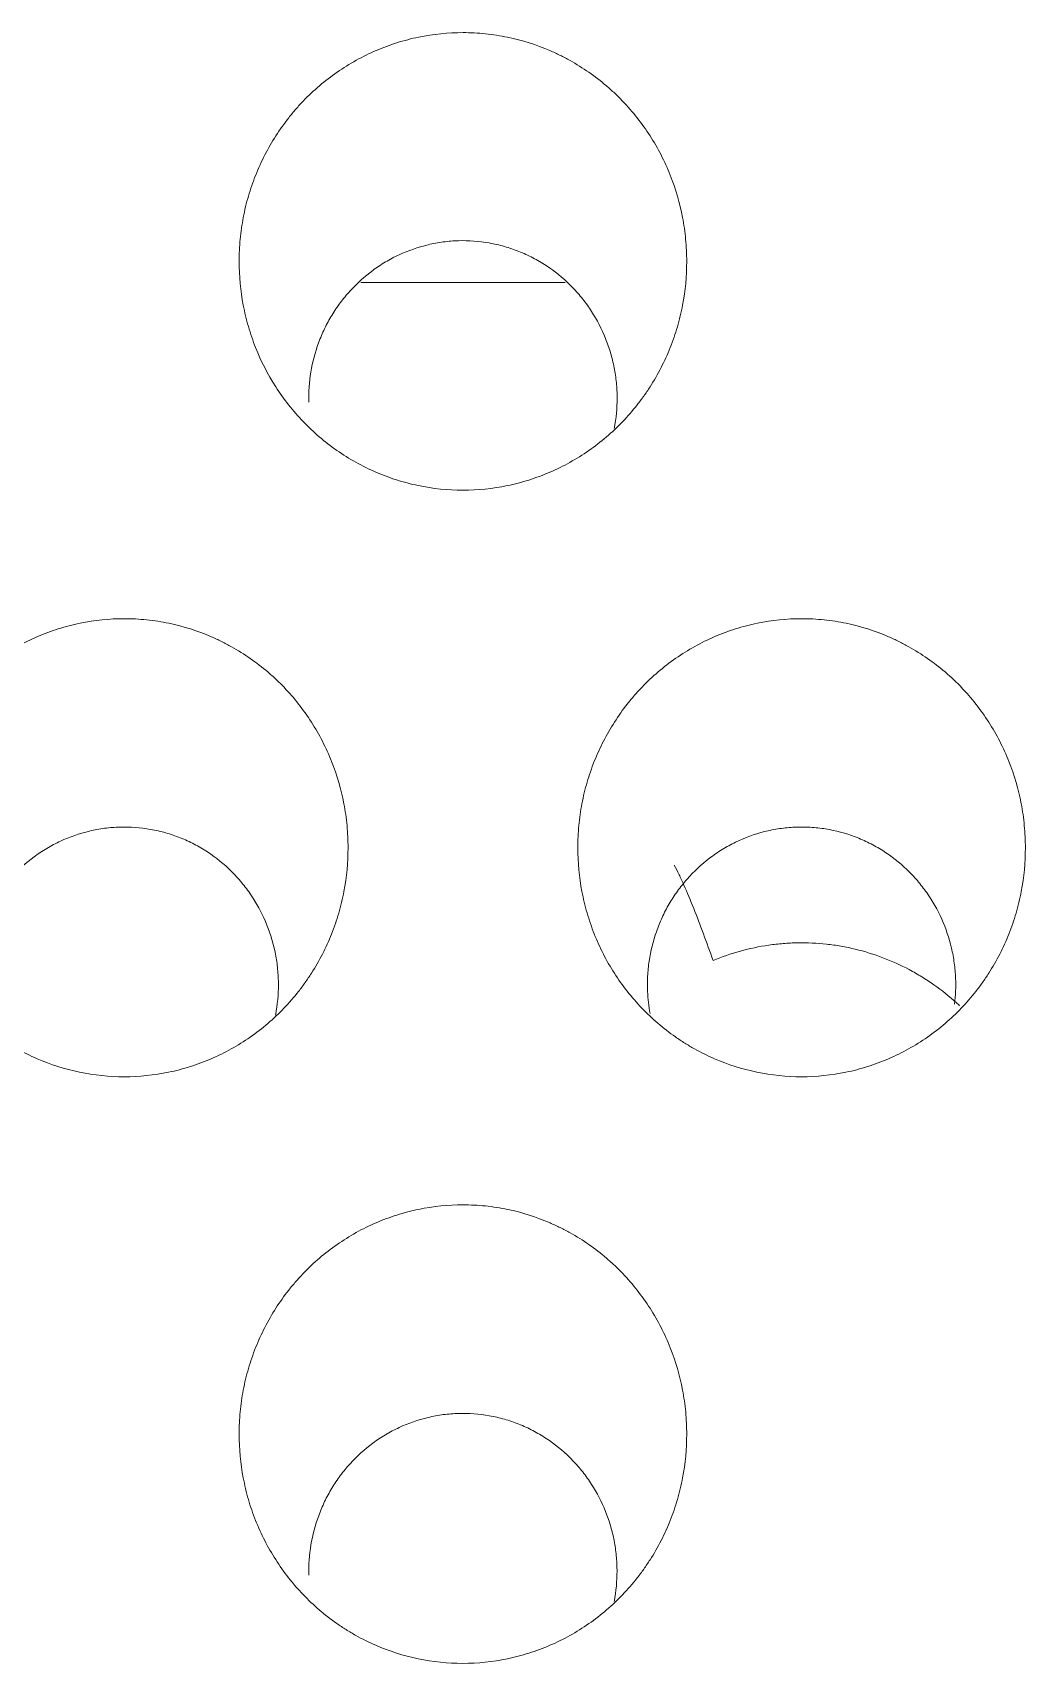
# Model space of a CAD drawing. Header units: inches. Extents: x 3778 to 56227, y -16914 to 35091.
# Drawn here: x 43064.55 to 43068.92, y -12648.33 to -12641.14 of the extents above; entities that cross this region are included whole.
import ezdxf

# ---------------------------------------------------------------- set-up
doc = ezdxf.new("R2010")
doc.units = ezdxf.units.IN
doc.header["$LTSCALE"] = 100
doc.header["$MEASUREMENT"] = 0
doc.layers.add('2-con', color=2, linetype='Continuous')
doc.layers.add('mark-B', color=2, linetype='Continuous', lineweight=20)

# ---------------------------------------------------------------- blocks, each defined once
blk = doc.blocks.new('무풍1WAY 대형')
at = {"layer": 'mark-B'}
for points, knots in [([(-382.3937, -430.621), (-382.4601, -430.621), (-382.5254, -430.6278), (-382.6217, -430.6478), (-382.6535, -430.6561), (-382.7007, -430.671), (-382.7164, -430.6764), (-382.7474, -430.688), (-382.7627, -430.6942), (-382.838, -430.7268), (-382.8951, -430.7587), (-382.9759, -430.815), (-383.0021, -430.8354), (-383.052, -430.8781), (-383.0994, -430.923), (-383.1421, -430.9722), (-383.1724, -431.0107), (-383.1821, -431.0238), (-383.2011, -431.0505), (-383.2103, -431.0641), (-383.2546, -431.1333), (-383.2841, -431.1912), (-383.3201, -431.2817), (-383.3306, -431.3125), (-383.3443, -431.3595), (-383.3485, -431.3754), (-383.3561, -431.4073), (-383.3596, -431.4232), (-383.3748, -431.5031), (-383.3808, -431.5675), (-383.3808, -431.6487), (-383.3804, -431.6649), (-383.3789, -431.6975), (-383.3778, -431.7139), (-383.3731, -431.7628), (-383.3685, -431.795), (-383.3503, -431.8905), (-383.3323, -431.9527), (-383.2962, -432.0436), (-383.2826, -432.0737), (-383.2528, -432.1318), (-383.2366, -432.16), (-383.1841, -432.242), (-383.144, -432.2932), (-383.087, -432.3527), (-383.0753, -432.3643), (-383.0515, -432.3868), (-383.015, -432.4197), (-382.9506, -432.4696), (-382.8952, -432.5043), (-382.8522, -432.5283), (-382.8377, -432.536), (-382.808, -432.5506), (-382.793, -432.5576), (-382.7173, -432.5903), (-382.655, -432.6101), (-382.5586, -432.6302), (-382.5261, -432.6353), (-382.46, -432.6421), (-382.427, -432.6438), (-382.3286, -432.6439), (-382.2633, -432.6373), (-382.1824, -432.6206), (-382.1662, -432.6168), (-382.1342, -432.6084), (-382.0866, -432.5947), (-382.0099, -432.5661), (-381.9511, -432.5372), (-381.8937, -432.5052), (-381.8655, -432.4876), (-381.7846, -432.4312), (-381.735, -432.3888), (-381.6785, -432.3299), (-381.6674, -432.3178), (-381.6459, -432.293), (-381.6354, -432.2803), (-381.6049, -432.2416), (-381.5859, -432.2149), (-381.5333, -432.1328), (-381.5036, -432.075), (-381.4734, -431.9989), (-381.4677, -431.9835), (-381.4571, -431.9525), (-381.4423, -431.9059), (-381.4234, -431.8271), (-381.4142, -431.7629), (-381.4096, -431.7144), (-381.4085, -431.6982), (-381.4069, -431.6655), (-381.4065, -431.6491), (-381.4065, -431.5674), (-381.4126, -431.5029), (-381.4308, -431.4075), (-381.4383, -431.3759), (-381.4519, -431.3288), (-381.4569, -431.3132), (-381.4675, -431.2822), (-381.4732, -431.2668), (-381.5032, -431.1911), (-381.5327, -431.1334), (-381.5853, -431.0511), (-381.6042, -431.0245), (-381.6449, -430.9726), (-381.6663, -430.9479), (-381.734, -430.8772), (-381.7833, -430.8347), (-381.8506, -430.7877), (-381.8643, -430.7786), (-381.8923, -430.761), (-381.9065, -430.7526), (-381.9496, -430.7285), (-381.979, -430.714), (-382.0689, -430.675), (-382.1314, -430.655), (-382.2614, -430.6278), (-382.3272, -430.621), (-382.3937, -430.621)], [0, 0, 0, 0, 0.03125, 0.03125, 0.046875, 0.046875, 0.054687, 0.054687, 0.0625, 0.0625, 0.09375, 0.09375, 0.109375, 0.109375, 0.125, 0.140625, 0.140625, 0.148437, 0.148437, 0.15625, 0.15625, 0.1875, 0.1875, 0.203125, 0.203125, 0.210937, 0.210937, 0.21875, 0.21875, 0.25, 0.25, 0.257812, 0.257812, 0.265625, 0.265625, 0.28125, 0.28125, 0.3125, 0.3125, 0.328125, 0.328125, 0.34375, 0.34375, 0.375, 0.375, 0.382812, 0.382812, 0.390625, 0.40625, 0.421875, 0.421875, 0.429687, 0.429687, 0.4375, 0.4375, 0.46875, 0.46875, 0.484375, 0.484375, 0.5, 0.5, 0.53125, 0.53125, 0.539062, 0.539062, 0.546875, 0.5625, 0.578125, 0.578125, 0.59375, 0.59375, 0.625, 0.625, 0.632812, 0.632812, 0.640625, 0.640625, 0.65625, 0.65625, 0.6875, 0.6875, 0.695312, 0.695312, 0.703125, 0.71875, 0.734375, 0.734375, 0.742187, 0.742187, 0.75, 0.75, 0.78125, 0.78125, 0.796875, 0.796875, 0.804687, 0.804687, 0.8125, 0.8125, 0.84375, 0.84375, 0.859375, 0.859375, 0.875, 0.875, 0.90625, 0.90625, 0.914062, 0.914062, 0.921875, 0.921875, 0.9375, 0.9375, 0.96875, 0.96875, 1, 1, 1, 1]), ([(-383.0607, -430.8933), (-383.0619, -430.8995), (-383.063, -430.9057), (-383.0712, -430.956), (-383.0743, -431.0004), (-383.0726, -431.0678), (-383.071, -431.0904), (-383.0656, -431.1349), (-383.0619, -431.157), (-383.0477, -431.2224), (-383.0341, -431.2651), (-382.9986, -431.3483), (-382.9771, -431.3876), (-382.9394, -431.4432), (-382.9259, -431.4612), (-382.9043, -431.4873), (-382.8968, -431.4959), (-382.8815, -431.5126), (-382.8736, -431.5207), (-382.8335, -431.5604), (-382.7987, -431.5887), (-382.7514, -431.6197), (-382.7418, -431.6257), (-382.7222, -431.6372), (-382.7122, -431.6428), (-382.682, -431.6585), (-382.6409, -431.6774), (-382.5876, -431.6956), (-382.5547, -431.7042), (-382.5325, -431.7093), (-382.5213, -431.7116), (-382.4651, -431.7216), (-382.42, -431.7249), (-382.3523, -431.723), (-382.3297, -431.7212), (-382.2958, -431.7167), (-382.2845, -431.7149), (-382.2621, -431.7108), (-382.251, -431.7085), (-382.196, -431.6954), (-382.1534, -431.6806), (-382.0919, -431.6519), (-382.0716, -431.6412), (-382.0327, -431.618), (-382.0139, -431.6055), (-381.9598, -431.5655), (-381.9265, -431.5354), (-381.8883, -431.4934), (-381.8809, -431.4848), (-381.8666, -431.4674), (-381.8596, -431.4585), (-381.8396, -431.4315), (-381.8147, -431.3943), (-381.7881, -431.3452), (-381.7742, -431.3144), (-381.7654, -431.2937), (-381.7613, -431.2831), (-381.7419, -431.2303), (-381.7194, -431.1442), (-381.713, -431.0554), (-381.7141, -431.0102)], [0, 0, 0, 0, 0.008227, 0.008227, 0.066566, 0.066566, 0.095736, 0.095736, 0.124906, 0.124906, 0.183246, 0.183246, 0.241585, 0.241585, 0.270755, 0.270755, 0.28534, 0.28534, 0.299925, 0.299925, 0.358264, 0.358264, 0.372849, 0.372849, 0.387434, 0.387434, 0.416604, 0.445774, 0.460359, 0.460359, 0.474944, 0.474944, 0.533283, 0.533283, 0.562453, 0.562453, 0.577038, 0.577038, 0.591623, 0.591623, 0.649962, 0.649962, 0.679132, 0.679132, 0.708302, 0.708302, 0.766642, 0.766642, 0.781227, 0.781227, 0.795811, 0.795811, 0.824981, 0.854151, 0.868736, 0.868736, 0.883321, 0.883321, 0.94166, 1, 1, 1, 1]), ([(-383.8874, -433.2088), (-383.9539, -433.2088), (-384.0191, -433.2156), (-384.1153, -433.2355), (-384.1471, -433.2438), (-384.1944, -433.2587), (-384.2101, -433.2641), (-384.241, -433.2757), (-384.2563, -433.2819), (-384.3317, -433.3144), (-384.3887, -433.3462), (-384.4695, -433.4025), (-384.4958, -433.4228), (-384.5456, -433.4655), (-384.593, -433.5104), (-384.6357, -433.5595), (-384.666, -433.5979), (-384.6758, -433.611), (-384.6948, -433.6377), (-384.704, -433.6513), (-384.7483, -433.7204), (-384.7778, -433.7783), (-384.8138, -433.8687), (-384.8243, -433.8994), (-384.838, -433.9465), (-384.8422, -433.9623), (-384.8499, -433.9941), (-384.8533, -434.0101), (-384.8685, -434.0899), (-384.8746, -434.1543), (-384.8746, -434.2354), (-384.8742, -434.2516), (-384.8727, -434.2842), (-384.8715, -434.3005), (-384.8669, -434.3494), (-384.8623, -434.3816), (-384.844, -434.477), (-384.826, -434.5391), (-384.7899, -434.63), (-384.7763, -434.6601), (-384.7465, -434.7181), (-384.7303, -434.7463), (-384.6778, -434.8281), (-384.6376, -434.8793), (-384.5807, -434.9387), (-384.5689, -434.9503), (-384.5451, -434.9729), (-384.5086, -435.0057), (-384.4442, -435.0555), (-384.3888, -435.0901), (-384.3459, -435.1141), (-384.3313, -435.1218), (-384.3016, -435.1364), (-384.2866, -435.1434), (-384.211, -435.1761), (-384.1486, -435.1958), (-384.0524, -435.2159), (-384.0198, -435.221), (-383.9537, -435.2278), (-383.9208, -435.2295), (-383.8223, -435.2295), (-383.7572, -435.2229), (-383.6762, -435.2062), (-383.66, -435.2025), (-383.628, -435.1941), (-383.5805, -435.1805), (-383.5038, -435.1519), (-383.4451, -435.123), (-383.3876, -435.0911), (-383.3594, -435.0735), (-383.2785, -435.0172), (-383.229, -434.9748), (-383.1724, -434.916), (-383.1613, -434.9039), (-383.1398, -434.8792), (-383.1293, -434.8665), (-383.0987, -434.8278), (-383.0798, -434.8012), (-383.0272, -434.7191), (-382.9975, -434.6613), (-382.9672, -434.5853), (-382.9615, -434.5699), (-382.9509, -434.539), (-382.9361, -434.4924), (-382.9172, -434.4136), (-382.908, -434.3496), (-382.9034, -434.3011), (-382.9023, -434.2848), (-382.9007, -434.2522), (-382.9003, -434.2358), (-382.9003, -434.1541), (-382.9064, -434.0897), (-382.9246, -433.9944), (-382.9321, -433.9628), (-382.9458, -433.9158), (-382.9507, -433.9001), (-382.9614, -433.8691), (-382.967, -433.8538), (-382.9971, -433.7782), (-383.0266, -433.7205), (-383.0792, -433.6384), (-383.0981, -433.6117), (-383.1388, -433.5599), (-383.1603, -433.5352), (-383.2279, -433.4646), (-383.2773, -433.4222), (-383.3445, -433.3752), (-383.3582, -433.3661), (-383.3862, -433.3486), (-383.4005, -433.3402), (-383.4435, -433.3161), (-383.4729, -433.3016), (-383.5628, -433.2627), (-383.6253, -433.2427), (-383.7553, -433.2156), (-383.821, -433.2088), (-383.8874, -433.2088)], [0, 0, 0, 0, 0.03125, 0.03125, 0.046875, 0.046875, 0.054688, 0.054688, 0.0625, 0.0625, 0.09375, 0.09375, 0.109375, 0.109375, 0.125, 0.140625, 0.140625, 0.148438, 0.148438, 0.15625, 0.15625, 0.1875, 0.1875, 0.203125, 0.203125, 0.210938, 0.210938, 0.21875, 0.21875, 0.25, 0.25, 0.257813, 0.257813, 0.265625, 0.265625, 0.28125, 0.28125, 0.3125, 0.3125, 0.328125, 0.328125, 0.34375, 0.34375, 0.375, 0.375, 0.382813, 0.382813, 0.390625, 0.40625, 0.421875, 0.421875, 0.429688, 0.429688, 0.4375, 0.4375, 0.46875, 0.46875, 0.484375, 0.484375, 0.5, 0.5, 0.53125, 0.53125, 0.539063, 0.539063, 0.546875, 0.5625, 0.578125, 0.578125, 0.59375, 0.59375, 0.625, 0.625, 0.632813, 0.632813, 0.640625, 0.640625, 0.65625, 0.65625, 0.6875, 0.6875, 0.695313, 0.695313, 0.703125, 0.71875, 0.734375, 0.734375, 0.742188, 0.742188, 0.75, 0.75, 0.78125, 0.78125, 0.796875, 0.796875, 0.804688, 0.804688, 0.8125, 0.8125, 0.84375, 0.84375, 0.859375, 0.859375, 0.875, 0.875, 0.90625, 0.90625, 0.914063, 0.914063, 0.921875, 0.921875, 0.9375, 0.9375, 0.96875, 0.96875, 1, 1, 1, 1]), ([(-380.8999, -433.2088), (-380.9663, -433.2088), (-381.0316, -433.2156), (-381.1278, -433.2355), (-381.1596, -433.2438), (-381.2068, -433.2587), (-381.2225, -433.2641), (-381.2535, -433.2757), (-381.2688, -433.2819), (-381.3441, -433.3144), (-381.4012, -433.3462), (-381.482, -433.4025), (-381.5082, -433.4228), (-381.5581, -433.4655), (-381.6055, -433.5104), (-381.6482, -433.5595), (-381.6785, -433.5979), (-381.6882, -433.611), (-381.7072, -433.6377), (-381.7165, -433.6513), (-381.7607, -433.7204), (-381.7903, -433.7783), (-381.8262, -433.8687), (-381.8368, -433.8994), (-381.8505, -433.9465), (-381.8547, -433.9623), (-381.8623, -433.9941), (-381.8657, -434.0101), (-381.8809, -434.0899), (-381.887, -434.1543), (-381.887, -434.2354), (-381.8866, -434.2516), (-381.8851, -434.2842), (-381.884, -434.3005), (-381.8793, -434.3494), (-381.8747, -434.3816), (-381.8565, -434.477), (-381.8384, -434.5391), (-381.8023, -434.63), (-381.7887, -434.6601), (-381.7589, -434.7181), (-381.7427, -434.7463), (-381.6902, -434.8281), (-381.6501, -434.8793), (-381.5931, -434.9387), (-381.5814, -434.9503), (-381.5576, -434.9729), (-381.5211, -435.0057), (-381.4566, -435.0555), (-381.4013, -435.0901), (-381.3583, -435.1141), (-381.3437, -435.1218), (-381.3141, -435.1364), (-381.2991, -435.1434), (-381.2234, -435.1761), (-381.1611, -435.1958), (-381.0648, -435.2159), (-381.0322, -435.221), (-380.9662, -435.2278), (-380.9332, -435.2295), (-380.8348, -435.2295), (-380.7696, -435.2229), (-380.6887, -435.2062), (-380.6725, -435.2025), (-380.6405, -435.1941), (-380.593, -435.1805), (-380.5163, -435.1519), (-380.4575, -435.123), (-380.4001, -435.0911), (-380.3719, -435.0735), (-380.2909, -435.0172), (-380.2414, -434.9748), (-380.1848, -434.916), (-380.1738, -434.9039), (-380.1522, -434.8792), (-380.1417, -434.8665), (-380.1112, -434.8278), (-380.0923, -434.8012), (-380.0396, -434.7191), (-380.0099, -434.6613), (-379.9797, -434.5853), (-379.974, -434.5699), (-379.9633, -434.539), (-379.9486, -434.4924), (-379.9296, -434.4136), (-379.9205, -434.3496), (-379.9159, -434.3011), (-379.9147, -434.2848), (-379.9132, -434.2522), (-379.9128, -434.2358), (-379.9128, -434.1541), (-379.9189, -434.0897), (-379.937, -433.9944), (-379.9446, -433.9628), (-379.9582, -433.9158), (-379.9632, -433.9001), (-379.9738, -433.8691), (-379.9795, -433.8538), (-380.0095, -433.7782), (-380.0391, -433.7205), (-380.0916, -433.6384), (-380.1105, -433.6117), (-380.1512, -433.5599), (-380.1727, -433.5352), (-380.2403, -433.4646), (-380.2897, -433.4222), (-380.3569, -433.3752), (-380.3707, -433.3661), (-380.3987, -433.3486), (-380.4129, -433.3402), (-380.456, -433.3161), (-380.4853, -433.3016), (-380.5753, -433.2627), (-380.6377, -433.2427), (-380.7677, -433.2156), (-380.8335, -433.2088), (-380.8999, -433.2088)], [0, 0, 0, 0, 0.03125, 0.03125, 0.046875, 0.046875, 0.054687, 0.054687, 0.0625, 0.0625, 0.09375, 0.09375, 0.109375, 0.109375, 0.125, 0.140625, 0.140625, 0.148437, 0.148437, 0.15625, 0.15625, 0.1875, 0.1875, 0.203125, 0.203125, 0.210937, 0.210937, 0.21875, 0.21875, 0.25, 0.25, 0.257812, 0.257812, 0.265625, 0.265625, 0.28125, 0.28125, 0.3125, 0.3125, 0.328125, 0.328125, 0.34375, 0.34375, 0.375, 0.375, 0.382812, 0.382812, 0.390625, 0.40625, 0.421875, 0.421875, 0.429687, 0.429687, 0.4375, 0.4375, 0.46875, 0.46875, 0.484375, 0.484375, 0.5, 0.5, 0.53125, 0.53125, 0.539062, 0.539062, 0.546875, 0.5625, 0.578125, 0.578125, 0.59375, 0.59375, 0.625, 0.625, 0.632812, 0.632812, 0.640625, 0.640625, 0.65625, 0.65625, 0.6875, 0.6875, 0.695312, 0.695312, 0.703125, 0.71875, 0.734375, 0.734375, 0.742187, 0.742187, 0.75, 0.75, 0.78125, 0.78125, 0.796875, 0.796875, 0.804687, 0.804687, 0.8125, 0.8125, 0.84375, 0.84375, 0.859375, 0.859375, 0.875, 0.875, 0.90625, 0.90625, 0.914062, 0.914062, 0.921875, 0.921875, 0.9375, 0.9375, 0.96875, 0.96875, 1, 1, 1, 1]), ([(-384.5057, -433.9043), (-384.4872, -433.9456), (-384.4651, -433.9845), (-384.4265, -434.0394), (-384.4127, -434.0571), (-384.3834, -434.0913), (-384.3677, -434.1079), (-384.3187, -434.1546), (-384.2834, -434.1823), (-384.2264, -434.2184), (-384.2067, -434.2296), (-384.1659, -434.25), (-384.1452, -434.2591), (-384.0819, -434.2831), (-384.0384, -434.2948), (-383.9823, -434.3039), (-383.971, -434.3054), (-383.9483, -434.3079), (-383.9143, -434.3108), (-383.8578, -434.3111), (-383.8129, -434.3068), (-383.7792, -434.3018), (-383.7681, -434.2999), (-383.7457, -434.2954), (-383.7345, -434.2929), (-383.6794, -434.2789), (-383.6371, -434.2634), (-383.5762, -434.2338), (-383.5563, -434.2229), (-383.5175, -434.1991), (-383.4989, -434.1862), (-383.4452, -434.1453), (-383.4124, -434.1147), (-383.375, -434.0722), (-383.3677, -434.0635), (-383.3536, -434.0458), (-383.3332, -434.0189), (-383.3026, -433.9718), (-383.2818, -433.9319), (-383.2629, -433.8908), (-383.2545, -433.8699), (-383.2324, -433.8066), (-383.2218, -433.7633), (-383.2136, -433.708), (-383.2122, -433.6969), (-383.2099, -433.6745), (-383.2091, -433.6632), (-383.2073, -433.6295), (-383.2072, -433.6072), (-383.2095, -433.5523), (-383.2131, -433.52), (-383.2189, -433.4878)], [0, 0, 0, 0, 0.067884, 0.067884, 0.101826, 0.101826, 0.135768, 0.135768, 0.203652, 0.203652, 0.237594, 0.237594, 0.271536, 0.271536, 0.33942, 0.33942, 0.356391, 0.356391, 0.373362, 0.407304, 0.441247, 0.441247, 0.458218, 0.458218, 0.475189, 0.475189, 0.543073, 0.543073, 0.577015, 0.577015, 0.610957, 0.610957, 0.678841, 0.678841, 0.695812, 0.695812, 0.712783, 0.746725, 0.780667, 0.780667, 0.814609, 0.814609, 0.882493, 0.882493, 0.899464, 0.899464, 0.916435, 0.916435, 0.950377, 0.950377, 1, 1, 1, 1]), ([(-381.5672, -433.481), (-381.5683, -433.4871), (-381.5694, -433.4932), (-381.5776, -433.5433), (-381.5807, -433.5878), (-381.579, -433.6551), (-381.5774, -433.6777), (-381.572, -433.7222), (-381.5683, -433.7442), (-381.5541, -433.8096), (-381.5405, -433.8523), (-381.5049, -433.9354), (-381.4834, -433.9747), (-381.4457, -434.0303), (-381.4322, -434.0483), (-381.4105, -434.0743), (-381.4031, -434.0829), (-381.3877, -434.0996), (-381.3799, -434.1077), (-381.3398, -434.1473), (-381.3049, -434.1756), (-381.2576, -434.2066), (-381.248, -434.2126), (-381.2284, -434.2241), (-381.2184, -434.2297), (-381.1882, -434.2454), (-381.1471, -434.2642), (-381.0938, -434.2824), (-381.0609, -434.2909), (-381.0387, -434.2961), (-381.0275, -434.2983), (-380.9713, -434.3083), (-380.9262, -434.3116), (-380.8585, -434.3097), (-380.8359, -434.3079), (-380.802, -434.3035), (-380.7907, -434.3017), (-380.7683, -434.2976), (-380.7572, -434.2952), (-380.7022, -434.2821), (-380.6596, -434.2674), (-380.5981, -434.2387), (-380.5778, -434.228), (-380.5389, -434.2049), (-380.5201, -434.1924), (-380.4659, -434.1524), (-380.4326, -434.1223), (-380.3945, -434.0804), (-380.3871, -434.0718), (-380.3727, -434.0543), (-380.3658, -434.0455), (-380.3457, -434.0185), (-380.3208, -433.9814), (-380.2942, -433.9323), (-380.2803, -433.9015), (-380.2715, -433.8808), (-380.2674, -433.8702), (-380.248, -433.8174), (-380.2254, -433.7314), (-380.2191, -433.6426), (-380.2202, -433.5975)], [0, 0, 0, 0, 0.00808, 0.00808, 0.066428, 0.066428, 0.095603, 0.095603, 0.124777, 0.124777, 0.183125, 0.183125, 0.241473, 0.241473, 0.270647, 0.270647, 0.285234, 0.285234, 0.299821, 0.299821, 0.35817, 0.35817, 0.372757, 0.372757, 0.387344, 0.387344, 0.416518, 0.445692, 0.460279, 0.460279, 0.474866, 0.474866, 0.533214, 0.533214, 0.562388, 0.562388, 0.576975, 0.576975, 0.591562, 0.591562, 0.649911, 0.649911, 0.679085, 0.679085, 0.708259, 0.708259, 0.766607, 0.766607, 0.781194, 0.781194, 0.795781, 0.795781, 0.824955, 0.854129, 0.868716, 0.868716, 0.883304, 0.883304, 0.941652, 1, 1, 1, 1]), ([(-383.4972, -433.7213), (-383.5364, -433.7378), (-383.6166, -433.7655), (-383.7, -433.7832), (-383.7638, -433.7925), (-383.7852, -433.7949), (-383.8279, -433.7983), (-383.8492, -433.7993), (-383.913, -433.8004), (-383.9554, -433.7985), (-384.0189, -433.7915), (-384.04, -433.7885), (-384.0823, -433.7811), (-384.1034, -433.7767), (-384.1659, -433.7616), (-384.2472, -433.7364), (-384.3246, -433.7013), (-384.3811, -433.6713), (-384.3998, -433.6606), (-384.4363, -433.6382), (-384.4541, -433.6264), (-384.5062, -433.5898), (-384.5441, -433.5594), (-384.5798, -433.5265), (-384.5844, -433.5222)], [0, 0, 0, 0, 0.109313, 0.218627, 0.218627, 0.273283, 0.273283, 0.32794, 0.32794, 0.437253, 0.437253, 0.49191, 0.49191, 0.546567, 0.546567, 0.65588, 0.765194, 0.765194, 0.81985, 0.81985, 0.874507, 0.874507, 0.98382, 1, 1, 1, 1]), ([(-384.5622, -433.5292), (-384.5668, -433.5673), (-384.5683, -433.6054), (-384.5659, -433.6658), (-384.5639, -433.6881), (-384.5594, -433.7216), (-384.5576, -433.7327), (-384.5535, -433.7549), (-384.5512, -433.7659), (-384.5384, -433.8205), (-384.5241, -433.863), (-384.5057, -433.9043)], [0, 0, 0, 0, 0.299717, 0.299717, 0.474788, 0.474788, 0.562323, 0.562323, 0.649858, 0.649858, 1, 1, 1, 1]), ([(-383.3258, -434.1424), (-383.333, -434.1292), (-383.3401, -434.1151), (-383.3544, -434.0854), (-383.3616, -434.0698), (-383.383, -434.0215), (-383.3973, -433.9871), (-383.4259, -433.9154), (-383.4401, -433.878), (-383.4687, -433.8012), (-383.4829, -433.7617), (-383.4972, -433.7213)], [0, 0, 0, 0, 0.125, 0.125, 0.25, 0.25, 0.5, 0.5, 0.75, 0.75, 1, 1, 1, 1]), ([(-382.3937, -435.7965), (-382.4601, -435.7965), (-382.5253, -435.8032), (-382.6215, -435.8232), (-382.6533, -435.8314), (-382.7005, -435.8463), (-382.7162, -435.8517), (-382.7472, -435.8633), (-382.7624, -435.8694), (-382.8378, -435.9019), (-382.8948, -435.9337), (-382.9756, -435.9899), (-383.0018, -436.0102), (-383.0517, -436.0528), (-383.0991, -436.0976), (-383.1418, -436.1467), (-383.1721, -436.1851), (-383.1819, -436.1981), (-383.2009, -436.2248), (-383.2101, -436.2384), (-383.2544, -436.3075), (-383.284, -436.3653), (-383.3199, -436.4556), (-383.3305, -436.4863), (-383.3442, -436.5333), (-383.3484, -436.5491), (-383.356, -436.5809), (-383.3595, -436.5968), (-383.3747, -436.6766), (-383.3807, -436.7409), (-383.3808, -436.822), (-383.3804, -436.8382), (-383.3789, -436.8707), (-383.3777, -436.8871), (-383.3731, -436.9359), (-383.3685, -436.9681), (-383.3502, -437.0634), (-383.3322, -437.1255), (-383.296, -437.2163), (-383.2824, -437.2463), (-383.2526, -437.3043), (-383.2364, -437.3324), (-383.1839, -437.4142), (-383.1437, -437.4654), (-383.0867, -437.5247), (-383.075, -437.5363), (-383.0512, -437.5588), (-383.0147, -437.5916), (-382.9503, -437.6413), (-382.8949, -437.6759), (-382.852, -437.6999), (-382.8374, -437.7075), (-382.8077, -437.7221), (-382.7927, -437.7291), (-382.7171, -437.7617), (-382.6548, -437.7814), (-382.5585, -437.8014), (-382.526, -437.8065), (-382.4599, -437.8133), (-382.427, -437.815), (-382.3286, -437.8151), (-382.2634, -437.8085), (-382.1825, -437.7918), (-382.1663, -437.7881), (-382.1343, -437.7797), (-382.0868, -437.7661), (-382.0102, -437.7376), (-381.9514, -437.7087), (-381.894, -437.6769), (-381.8658, -437.6593), (-381.7849, -437.6031), (-381.7353, -437.5608), (-381.6787, -437.502), (-381.6677, -437.4899), (-381.6462, -437.4652), (-381.6356, -437.4525), (-381.6051, -437.4139), (-381.5862, -437.3873), (-381.5335, -437.3053), (-381.5038, -437.2476), (-381.4735, -437.1717), (-381.4678, -437.1563), (-381.4572, -437.1254), (-381.4424, -437.0788), (-381.4235, -437.0001), (-381.4143, -436.9361), (-381.4097, -436.8876), (-381.4085, -436.8714), (-381.407, -436.8388), (-381.4066, -436.8224), (-381.4066, -436.7408), (-381.4127, -436.6764), (-381.4308, -436.5811), (-381.4384, -436.5496), (-381.4521, -436.5026), (-381.457, -436.487), (-381.4676, -436.456), (-381.4733, -436.4407), (-381.5034, -436.3651), (-381.5329, -436.3075), (-381.5855, -436.2255), (-381.6044, -436.1988), (-381.6451, -436.1471), (-381.6666, -436.1224), (-381.7343, -436.0519), (-381.7836, -436.0096), (-381.8643, -435.9533), (-381.8925, -435.9357), (-381.9499, -435.9036), (-382.0086, -435.8747), (-382.0698, -435.8518), (-382.1322, -435.832), (-382.1641, -435.8236), (-382.2615, -435.8033), (-382.3273, -435.7965), (-382.3937, -435.7965)], [0, 0, 0, 0, 0.03125, 0.03125, 0.046875, 0.046875, 0.054688, 0.054688, 0.0625, 0.0625, 0.09375, 0.09375, 0.109375, 0.109375, 0.125, 0.140625, 0.140625, 0.148437, 0.148437, 0.15625, 0.15625, 0.1875, 0.1875, 0.203125, 0.203125, 0.210937, 0.210937, 0.21875, 0.21875, 0.25, 0.25, 0.257812, 0.257812, 0.265625, 0.265625, 0.28125, 0.28125, 0.3125, 0.3125, 0.328125, 0.328125, 0.34375, 0.34375, 0.375, 0.375, 0.382813, 0.382813, 0.390625, 0.40625, 0.421875, 0.421875, 0.429688, 0.429688, 0.4375, 0.4375, 0.46875, 0.46875, 0.484375, 0.484375, 0.5, 0.5, 0.53125, 0.53125, 0.539063, 0.539063, 0.546875, 0.5625, 0.578125, 0.578125, 0.59375, 0.59375, 0.625, 0.625, 0.632813, 0.632813, 0.640625, 0.640625, 0.65625, 0.65625, 0.6875, 0.6875, 0.695313, 0.695313, 0.703125, 0.71875, 0.734375, 0.734375, 0.742188, 0.742188, 0.75, 0.75, 0.78125, 0.78125, 0.796875, 0.796875, 0.804688, 0.804688, 0.8125, 0.8125, 0.84375, 0.84375, 0.859375, 0.859375, 0.875, 0.875, 0.90625, 0.90625, 0.921875, 0.921875, 0.9375, 0.953125, 0.953125, 0.96875, 0.96875, 1, 1, 1, 1]), ([(-383.0612, -436.0686), (-383.0623, -436.0746), (-383.0634, -436.0806), (-383.0716, -436.1306), (-383.0747, -436.175), (-383.073, -436.2423), (-383.0713, -436.2649), (-383.0659, -436.3094), (-383.0585, -436.3534), (-383.0469, -436.3965), (-383.0333, -436.4391), (-383.0255, -436.4602), (-382.9988, -436.5225), (-382.9773, -436.5618), (-382.9395, -436.6173), (-382.926, -436.6352), (-382.9043, -436.6613), (-382.8969, -436.6698), (-382.8815, -436.6865), (-382.8737, -436.6946), (-382.8335, -436.7342), (-382.7986, -436.7624), (-382.7514, -436.7934), (-382.7418, -436.7994), (-382.7221, -436.8109), (-382.7121, -436.8164), (-382.6819, -436.8321), (-382.6409, -436.8509), (-382.5875, -436.8691), (-382.5546, -436.8776), (-382.5324, -436.8827), (-382.5212, -436.885), (-382.465, -436.895), (-382.42, -436.8983), (-382.3523, -436.8963), (-382.3297, -436.8946), (-382.2957, -436.8901), (-382.2844, -436.8883), (-382.262, -436.8842), (-382.2509, -436.8819), (-382.1959, -436.8688), (-382.1534, -436.854), (-382.0918, -436.8254), (-382.0716, -436.8148), (-382.0326, -436.7916), (-382.0138, -436.7792), (-381.9597, -436.7392), (-381.9263, -436.7091), (-381.8882, -436.6672), (-381.8807, -436.6587), (-381.8664, -436.6412), (-381.8595, -436.6324), (-381.8394, -436.6054), (-381.8144, -436.5683), (-381.7878, -436.5192), (-381.7739, -436.4885), (-381.7652, -436.4678), (-381.761, -436.4572), (-381.7416, -436.4044), (-381.7191, -436.3185), (-381.7127, -436.2297), (-381.7138, -436.1846)], [0, 0, 0, 0, 0.007936, 0.007936, 0.066292, 0.066292, 0.095471, 0.095471, 0.124649, 0.153827, 0.153827, 0.183006, 0.183006, 0.241363, 0.241363, 0.270541, 0.270541, 0.28513, 0.28513, 0.299719, 0.299719, 0.358076, 0.358076, 0.372665, 0.372665, 0.387254, 0.387254, 0.416433, 0.445611, 0.4602, 0.4602, 0.474789, 0.474789, 0.533146, 0.533146, 0.562325, 0.562325, 0.576914, 0.576914, 0.591503, 0.591503, 0.64986, 0.64986, 0.679038, 0.679038, 0.708216, 0.708216, 0.766573, 0.766573, 0.781162, 0.781162, 0.795751, 0.795751, 0.82493, 0.854108, 0.868697, 0.868697, 0.883287, 0.883287, 0.941643, 1, 1, 1, 1])]:
    blk.add_open_spline(points, degree=3, knots=knots, dxfattribs=at)
blk.add_open_spline([(-382.8443, -436.7121), (-382.5442, -436.7121), (-382.2441, -436.7121), (-381.944, -436.7121)], degree=3, dxfattribs=at)
blk = doc.blocks.new('dpdjzjs')
at = {"layer": 'mark-B', "rotation": 180}
blk.add_blockref('무풍1WAY 대형', (178654.9147, 88751.491), dxfattribs=at)

msp = doc.modelspace()

# ---------------------------------------------------------------- block references
at = {"layer": '2-con'}
msp.add_blockref('dpdjzjs', (-135970.8648, -101830.4424), dxfattribs=at)

doc.saveas('drawing.dxf')
